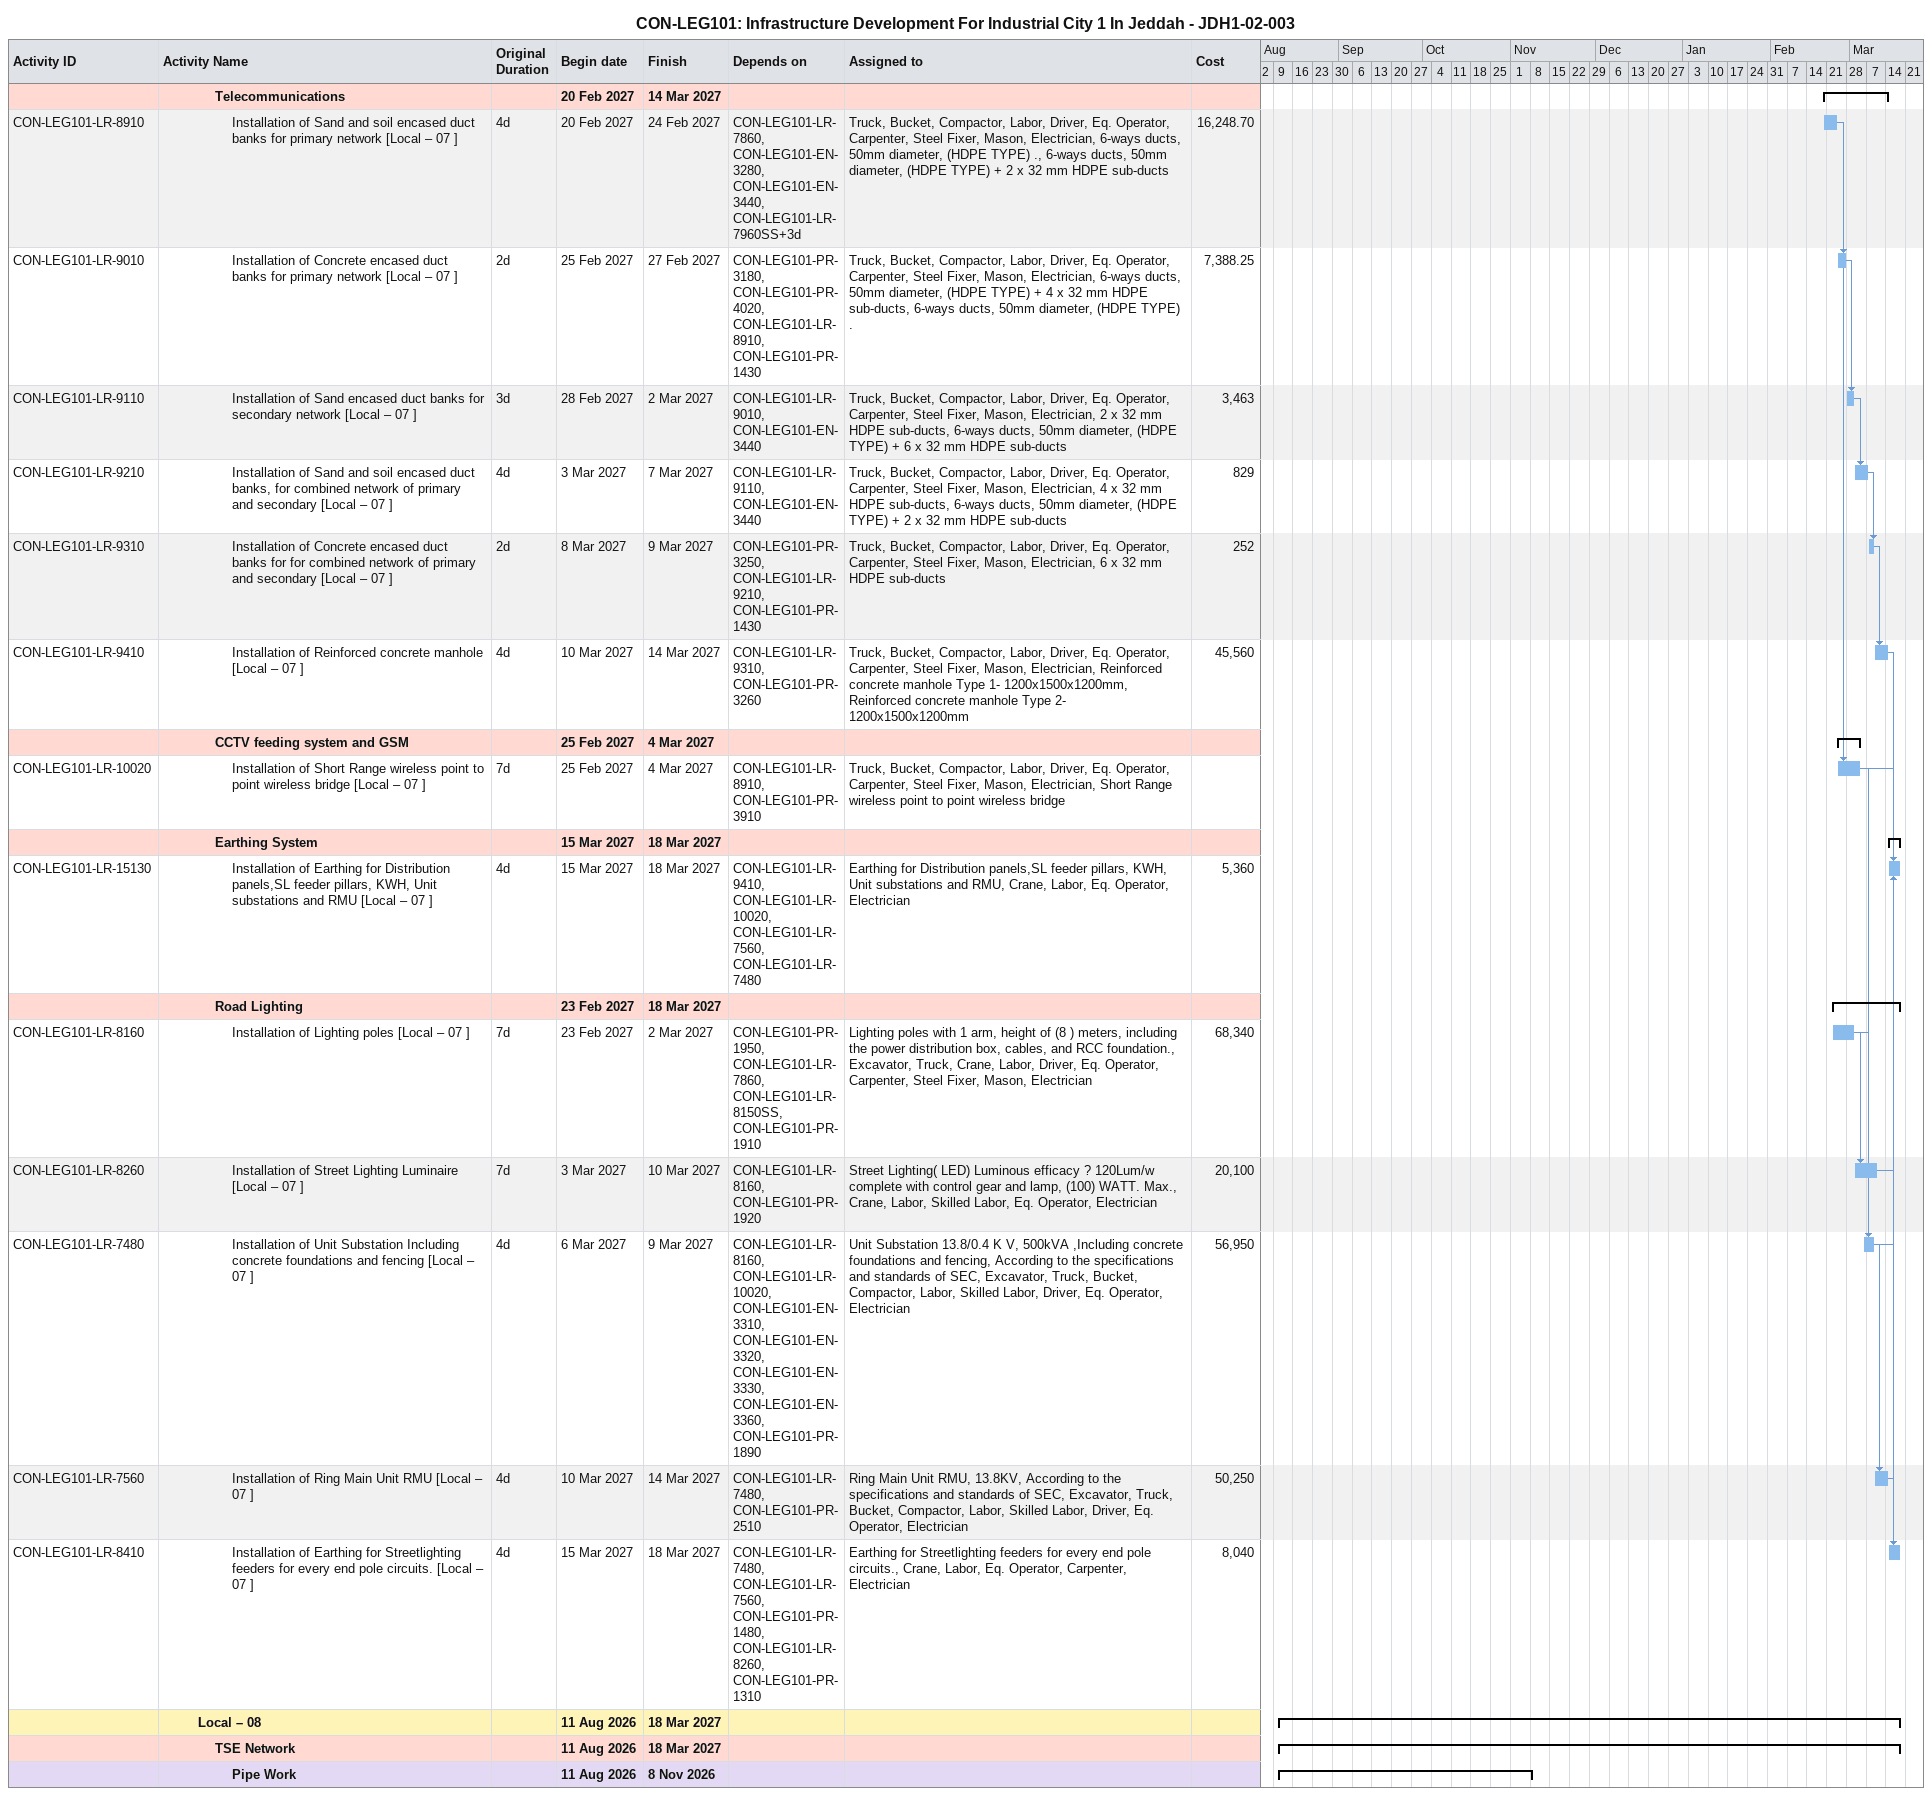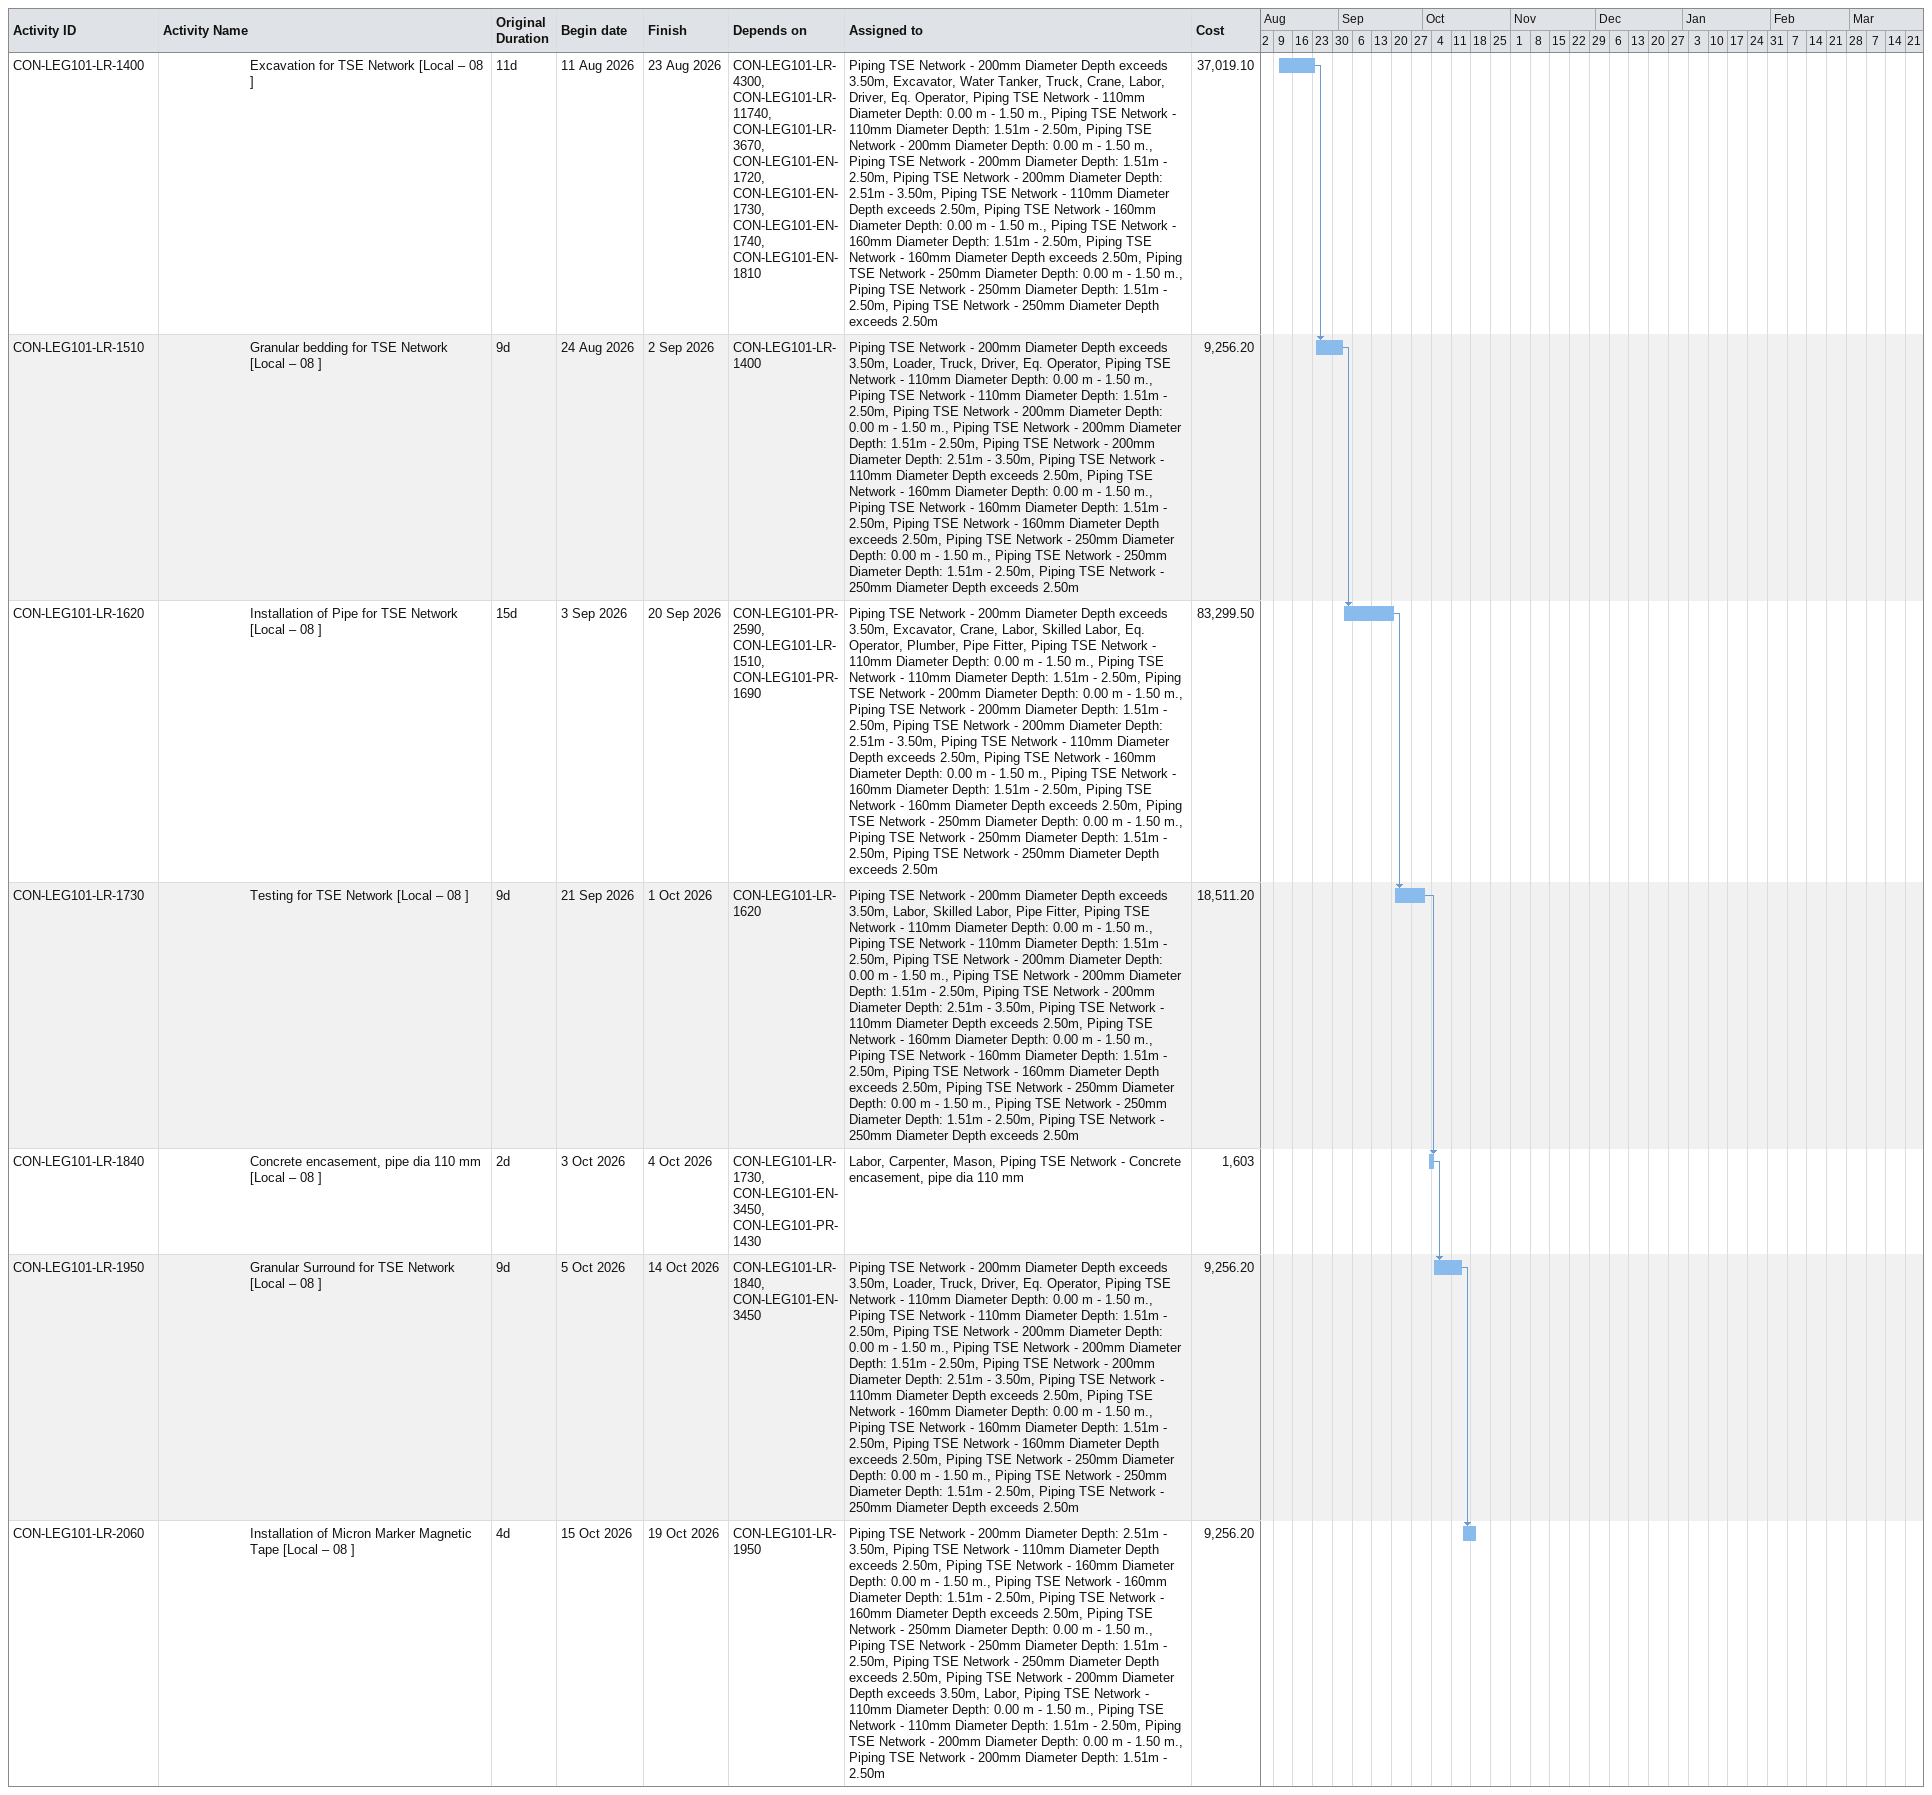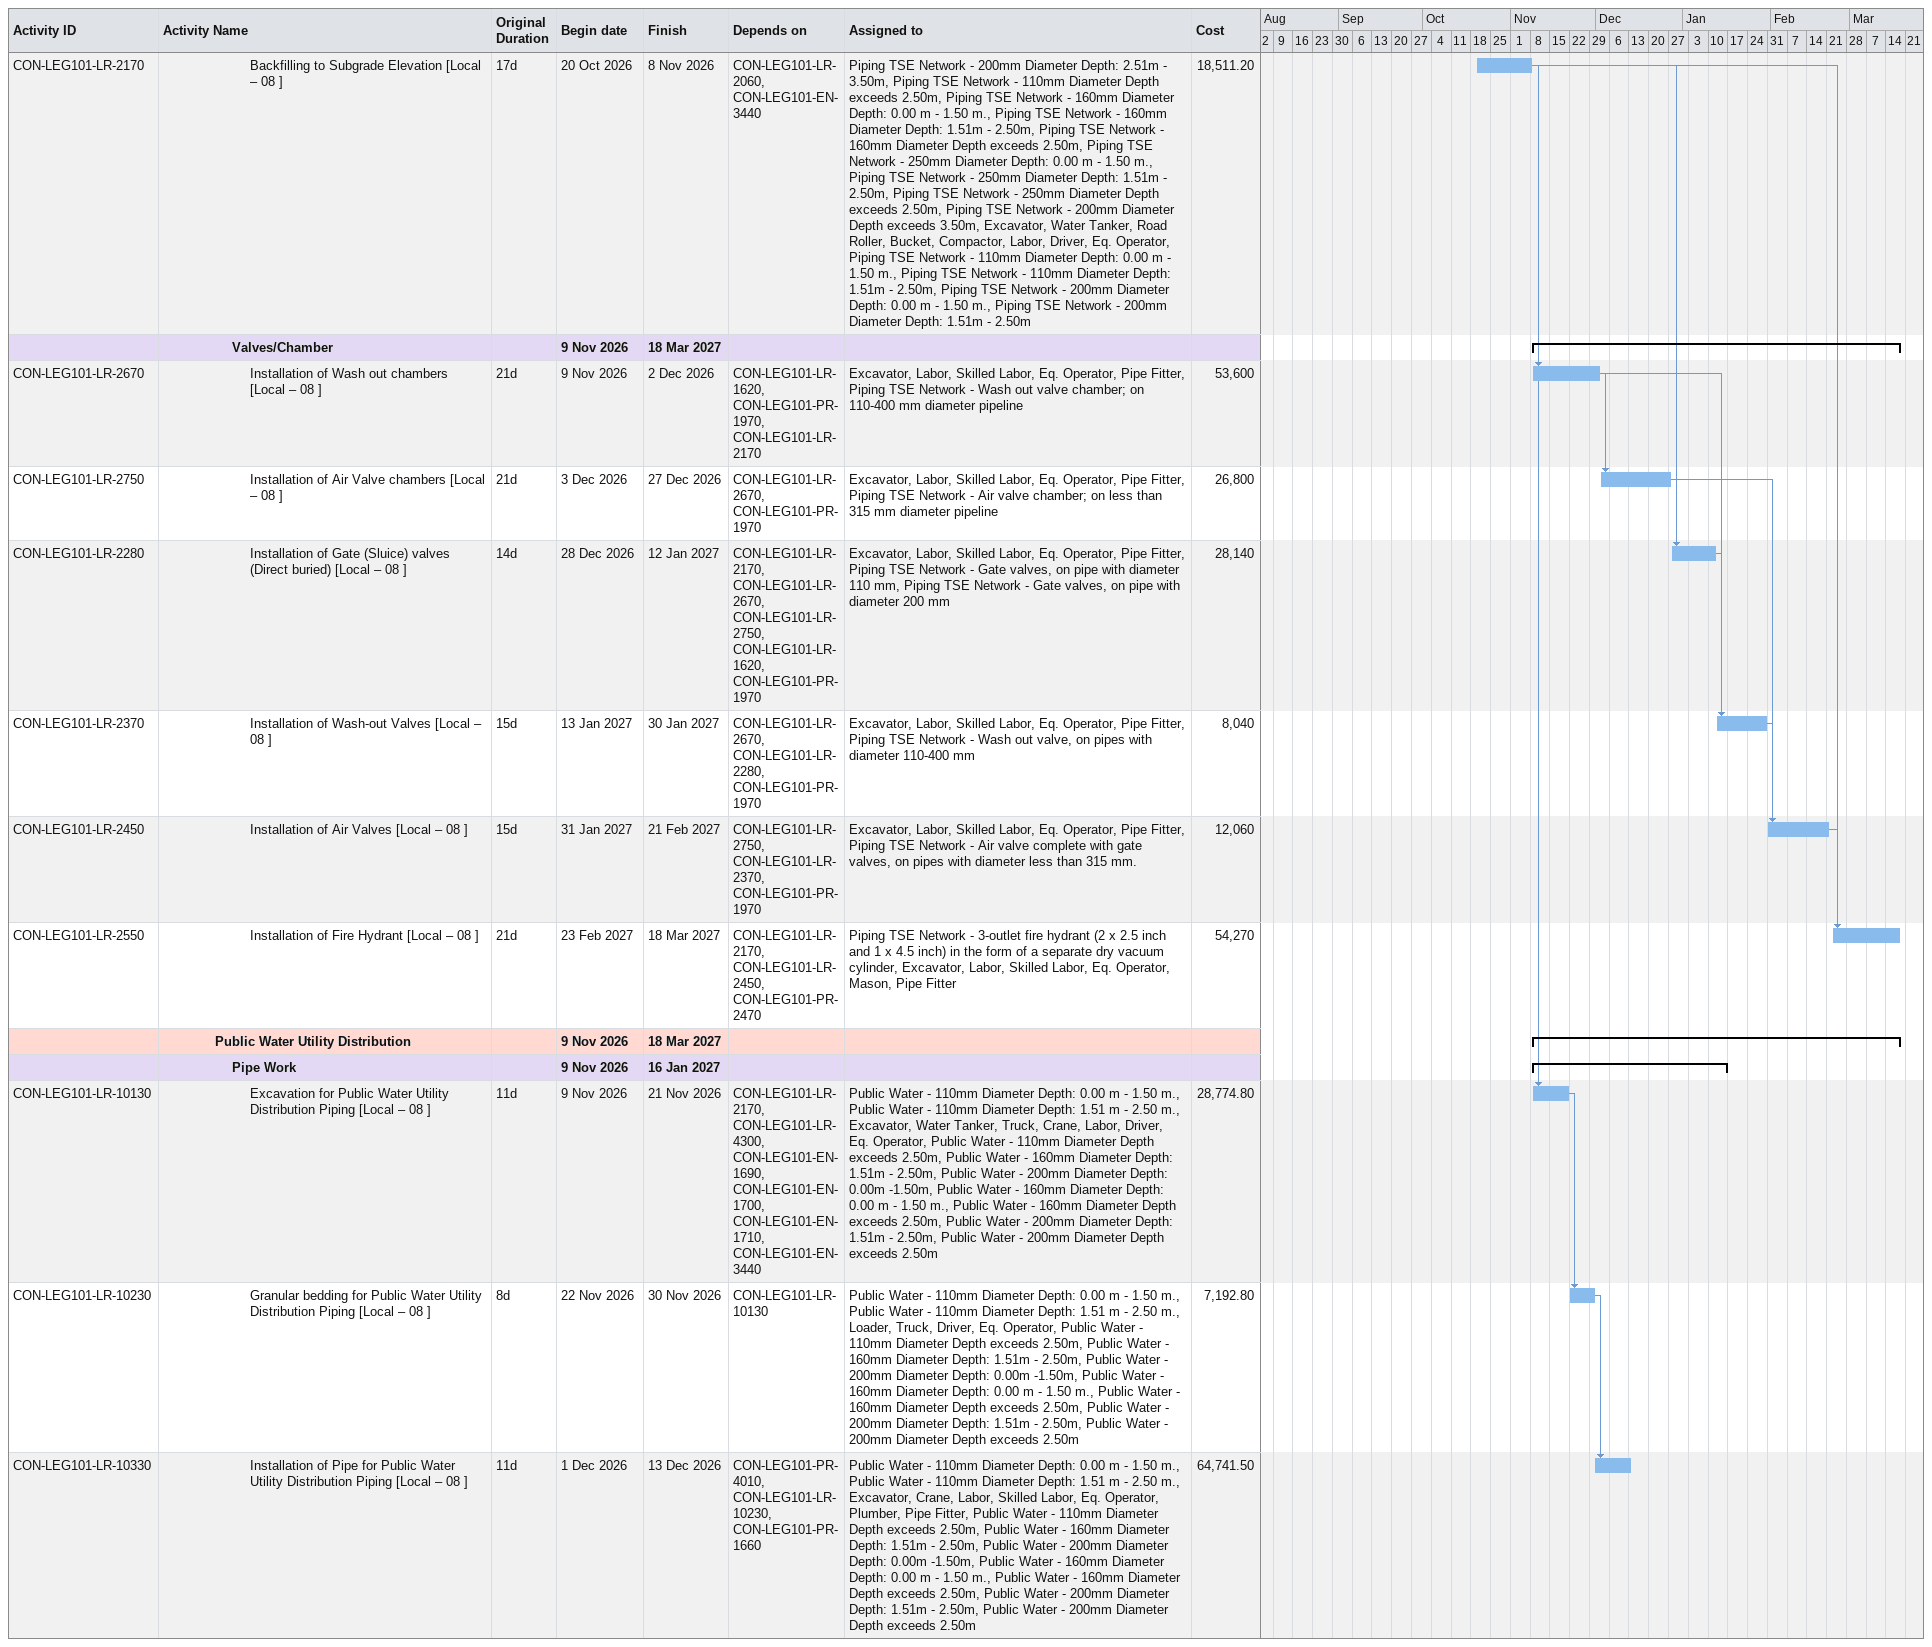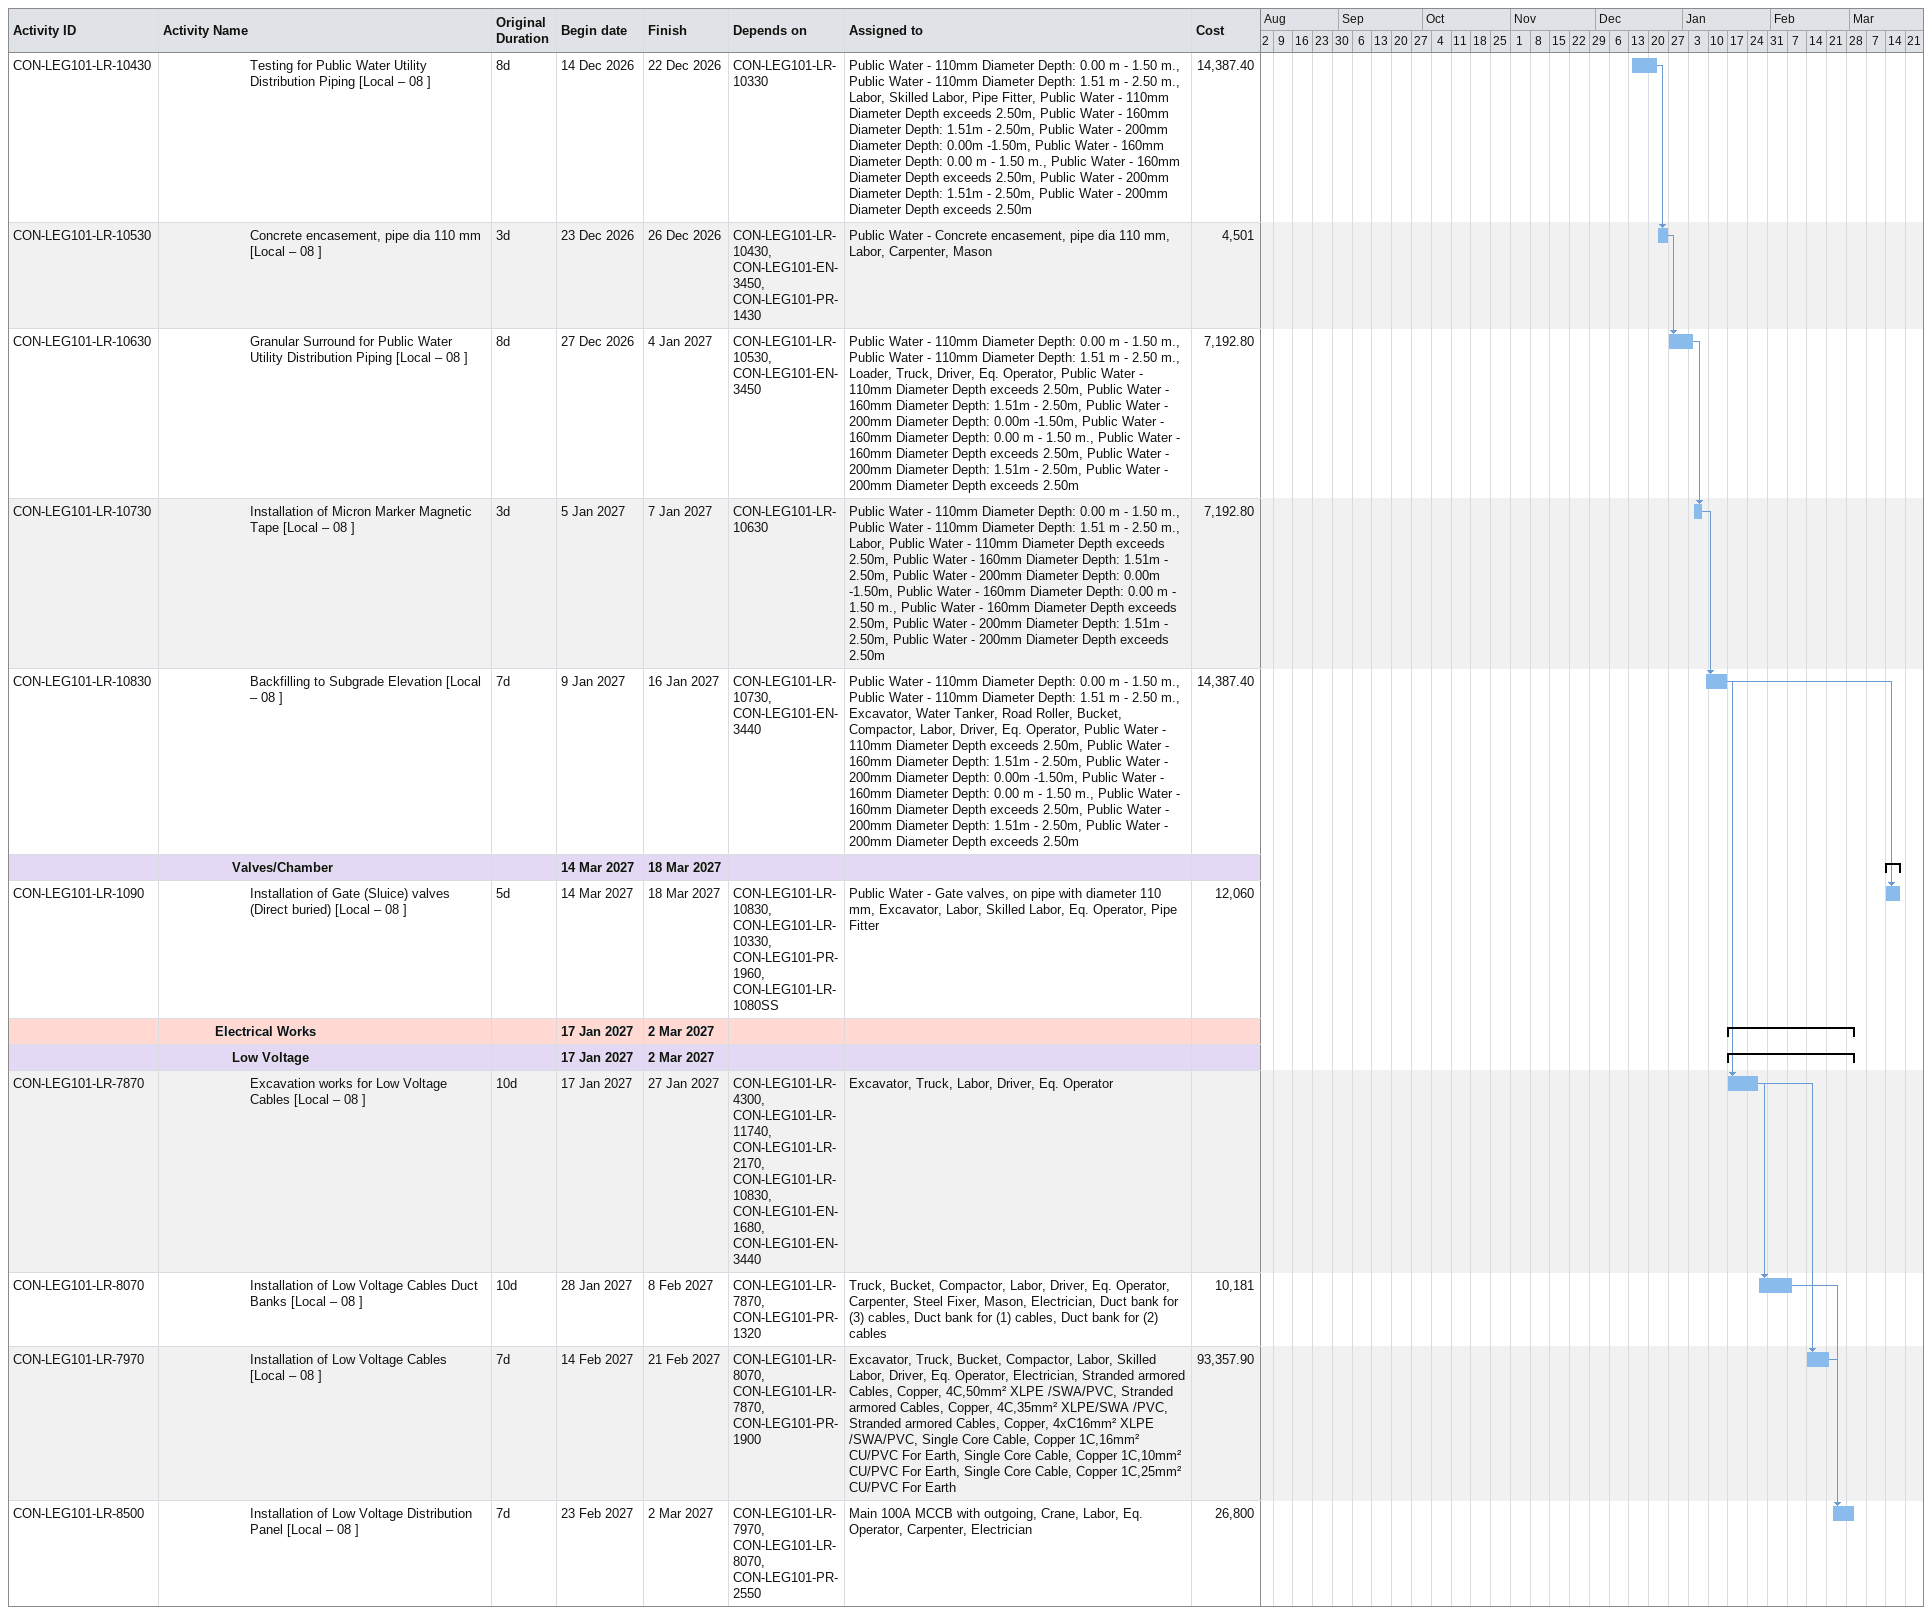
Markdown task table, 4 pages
CON-LEG101: Infrastructure Development For Industrial City 1 In Jeddah - JDH1-02-003

| ID | Level | Task | Original duration | Start | Finish | Predecessors | Resources | Cost |
|---|---|---|---|---|---|---|---|---|
|  | 4 | **Telecommunications** |  | 2027-02-20 | 2027-03-14 |  |  |  |
| CON-LEG101-LR-8910 | 5 | Installation of Sand and soil encased duct banks for primary network [Local – 07 ] | 4d | 2027-02-20 | 2027-02-24 | CON-LEG101-LR-7860, CON-LEG101-EN-3280, CON-LEG101-EN-3440, CON-LEG101-LR-7960SS+3d | Truck, Bucket, Compactor, Labor, Driver, Eq. Operator, Carpenter, Steel Fixer, Mason, Electrician, 6-ways ducts, 50mm diameter, (HDPE TYPE) ., 6-ways ducts, 50mm diameter, (HDPE TYPE) + 2 x 32 mm HDPE sub-ducts | 16248.70 |
| CON-LEG101-LR-9010 | 5 | Installation of Concrete encased duct banks for primary network [Local – 07 ] | 2d | 2027-02-25 | 2027-02-27 | CON-LEG101-PR-3180, CON-LEG101-PR-4020, CON-LEG101-LR-8910, CON-LEG101-PR-1430 | Truck, Bucket, Compactor, Labor, Driver, Eq. Operator, Carpenter, Steel Fixer, Mason, Electrician, 6-ways ducts, 50mm diameter, (HDPE TYPE) + 4 x 32 mm HDPE sub-ducts, 6-ways ducts, 50mm diameter, (HDPE TYPE) . | 7388.25 |
| CON-LEG101-LR-9110 | 5 | Installation of Sand encased duct banks for secondary network [Local – 07 ] | 3d | 2027-02-28 | 2027-03-02 | CON-LEG101-LR-9010, CON-LEG101-EN-3440 | Truck, Bucket, Compactor, Labor, Driver, Eq. Operator, Carpenter, Steel Fixer, Mason, Electrician, 2 x 32 mm HDPE sub-ducts, 6-ways ducts, 50mm diameter, (HDPE TYPE) + 6 x 32 mm HDPE sub-ducts | 3463 |
| CON-LEG101-LR-9210 | 5 | Installation of Sand and soil encased duct banks, for combined network of primary and secondary [Local – 07 ] | 4d | 2027-03-03 | 2027-03-07 | CON-LEG101-LR-9110, CON-LEG101-EN-3440 | Truck, Bucket, Compactor, Labor, Driver, Eq. Operator, Carpenter, Steel Fixer, Mason, Electrician, 4 x 32 mm HDPE sub-ducts, 6-ways ducts, 50mm diameter, (HDPE TYPE) + 2 x 32 mm HDPE sub-ducts | 829 |
| CON-LEG101-LR-9310 | 5 | Installation of Concrete encased duct banks for for combined network of primary and secondary [Local – 07 ] | 2d | 2027-03-08 | 2027-03-09 | CON-LEG101-PR-3250, CON-LEG101-LR-9210, CON-LEG101-PR-1430 | Truck, Bucket, Compactor, Labor, Driver, Eq. Operator, Carpenter, Steel Fixer, Mason, Electrician, 6 x 32 mm HDPE sub-ducts | 252 |
| CON-LEG101-LR-9410 | 5 | Installation of Reinforced concrete manhole [Local – 07 ] | 4d | 2027-03-10 | 2027-03-14 | CON-LEG101-LR-9310, CON-LEG101-PR-3260 | Truck, Bucket, Compactor, Labor, Driver, Eq. Operator, Carpenter, Steel Fixer, Mason, Electrician, Reinforced concrete manhole Type 1- 1200x1500x1200mm, Reinforced concrete manhole Type 2- 1200x1500x1200mm | 45560 |
|  | 4 | **CCTV feeding system and GSM** |  | 2027-02-25 | 2027-03-04 |  |  |  |
| CON-LEG101-LR-10020 | 5 | Installation of Short Range wireless point to point wireless bridge [Local – 07 ] | 7d | 2027-02-25 | 2027-03-04 | CON-LEG101-LR-8910, CON-LEG101-PR-3910 | Truck, Bucket, Compactor, Labor, Driver, Eq. Operator, Carpenter, Steel Fixer, Mason, Electrician, Short Range wireless point to point wireless bridge |  |
|  | 4 | **Earthing System** |  | 2027-03-15 | 2027-03-18 |  |  |  |
| CON-LEG101-LR-15130 | 5 | Installation of Earthing for Distribution panels,SL feeder pillars, KWH, Unit substations and RMU [Local – 07 ] | 4d | 2027-03-15 | 2027-03-18 | CON-LEG101-LR-9410, CON-LEG101-LR-10020, CON-LEG101-LR-7560, CON-LEG101-LR-7480 | Earthing for Distribution panels,SL feeder pillars, KWH, Unit substations and RMU, Crane, Labor, Eq. Operator, Electrician | 5360 |
|  | 4 | **Road Lighting** |  | 2027-02-23 | 2027-03-18 |  |  |  |
| CON-LEG101-LR-8160 | 5 | Installation of Lighting poles [Local – 07 ] | 7d | 2027-02-23 | 2027-03-02 | CON-LEG101-PR-1950, CON-LEG101-LR-7860, CON-LEG101-LR-8150SS, CON-LEG101-PR-1910 | Lighting poles with 1 arm, height of (8 ) meters, including the power distribution box, cables, and RCC foundation., Excavator, Truck, Crane, Labor, Driver, Eq. Operator, Carpenter, Steel Fixer, Mason, Electrician | 68340 |
| CON-LEG101-LR-8260 | 5 | Installation of Street Lighting Luminaire [Local – 07 ] | 7d | 2027-03-03 | 2027-03-10 | CON-LEG101-LR-8160, CON-LEG101-PR-1920 | Street Lighting( LED) Luminous efficacy ? 120Lum/w complete with control gear and lamp, (100) WATT. Max., Crane, Labor, Skilled Labor, Eq. Operator, Electrician | 20100 |
| CON-LEG101-LR-7480 | 5 | Installation of Unit Substation Including concrete foundations and fencing [Local – 07 ] | 4d | 2027-03-06 | 2027-03-09 | CON-LEG101-LR-8160, CON-LEG101-LR-10020, CON-LEG101-EN-3310, CON-LEG101-EN-3320, CON-LEG101-EN-3330, CON-LEG101-EN-3360, CON-LEG101-PR-1890 | Unit Substation 13.8/0.4 K V, 500kVA ,Including concrete foundations and fencing, According to the specifications and standards of SEC, Excavator, Truck, Bucket, Compactor, Labor, Skilled Labor, Driver, Eq. Operator, Electrician | 56950 |
| CON-LEG101-LR-7560 | 5 | Installation of Ring Main Unit RMU [Local – 07 ] | 4d | 2027-03-10 | 2027-03-14 | CON-LEG101-LR-7480, CON-LEG101-PR-2510 | Ring Main Unit RMU, 13.8KV, According to the specifications and standards of SEC, Excavator, Truck, Bucket, Compactor, Labor, Skilled Labor, Driver, Eq. Operator, Electrician | 50250 |
| CON-LEG101-LR-8410 | 5 | Installation of Earthing for Streetlighting feeders for every end pole circuits. [Local – 07 ] | 4d | 2027-03-15 | 2027-03-18 | CON-LEG101-LR-7480, CON-LEG101-LR-7560, CON-LEG101-PR-1480, CON-LEG101-LR-8260, CON-LEG101-PR-1310 | Earthing for Streetlighting feeders for every end pole circuits., Crane, Labor, Eq. Operator, Carpenter, Electrician | 8040 |
|  | 3 | **Local – 08** |  | 2026-08-11 | 2027-03-18 |  |  |  |
|  | 4 | **TSE Network** |  | 2026-08-11 | 2027-03-18 |  |  |  |
|  | 5 | **Pipe Work** |  | 2026-08-11 | 2026-11-08 |  |  |  |
| CON-LEG101-LR-1400 | 6 | Excavation for TSE Network [Local – 08 ] | 11d | 2026-08-11 | 2026-08-23 | CON-LEG101-LR-4300, CON-LEG101-LR-11740, CON-LEG101-LR-3670, CON-LEG101-EN-1720, CON-LEG101-EN-1730, CON-LEG101-EN-1740, CON-LEG101-EN-1810 | Piping TSE Network - 200mm Diameter Depth exceeds 3.50m, Excavator, Water Tanker, Truck, Crane, Labor, Driver, Eq. Operator, Piping TSE Network - 110mm Diameter Depth: 0.00 m - 1.50 m., Piping TSE Network - 110mm Diameter Depth: 1.51m - 2.50m, Piping TSE Network - 200mm Diameter Depth: 0.00 m - 1.50 m., Piping TSE Network - 200mm Diameter Depth: 1.51m - 2.50m, Piping TSE Network - 200mm Diameter Depth: 2.51m - 3.50m, Piping TSE Network - 110mm Diameter Depth exceeds 2.50m, Piping TSE Network - 160mm Diameter Depth: 0.00 m - 1.50 m., Piping TSE Network - 160mm Diameter Depth: 1.51m - 2.50m, Piping TSE Network - 160mm Diameter Depth exceeds 2.50m, Piping TSE Network - 250mm Diameter Depth: 0.00 m - 1.50 m., Piping TSE Network - 250mm Diameter Depth: 1.51m - 2.50m, Piping TSE Network - 250mm Diameter Depth exceeds 2.50m | 37019.10 |
| CON-LEG101-LR-1510 | 6 | Granular bedding for TSE Network [Local – 08 ] | 9d | 2026-08-24 | 2026-09-02 | CON-LEG101-LR-1400 | Piping TSE Network - 200mm Diameter Depth exceeds 3.50m, Loader, Truck, Driver, Eq. Operator, Piping TSE Network - 110mm Diameter Depth: 0.00 m - 1.50 m., Piping TSE Network - 110mm Diameter Depth: 1.51m - 2.50m, Piping TSE Network - 200mm Diameter Depth: 0.00 m - 1.50 m., Piping TSE Network - 200mm Diameter Depth: 1.51m - 2.50m, Piping TSE Network - 200mm Diameter Depth: 2.51m - 3.50m, Piping TSE Network - 110mm Diameter Depth exceeds 2.50m, Piping TSE Network - 160mm Diameter Depth: 0.00 m - 1.50 m., Piping TSE Network - 160mm Diameter Depth: 1.51m - 2.50m, Piping TSE Network - 160mm Diameter Depth exceeds 2.50m, Piping TSE Network - 250mm Diameter Depth: 0.00 m - 1.50 m., Piping TSE Network - 250mm Diameter Depth: 1.51m - 2.50m, Piping TSE Network - 250mm Diameter Depth exceeds 2.50m | 9256.20 |
| CON-LEG101-LR-1620 | 6 | Installation of Pipe for TSE Network [Local – 08 ] | 15d | 2026-09-03 | 2026-09-20 | CON-LEG101-PR-2590, CON-LEG101-LR-1510, CON-LEG101-PR-1690 | Piping TSE Network - 200mm Diameter Depth exceeds 3.50m, Excavator, Crane, Labor, Skilled Labor, Eq. Operator, Plumber, Pipe Fitter, Piping TSE Network - 110mm Diameter Depth: 0.00 m - 1.50 m., Piping TSE Network - 110mm Diameter Depth: 1.51m - 2.50m, Piping TSE Network - 200mm Diameter Depth: 0.00 m - 1.50 m., Piping TSE Network - 200mm Diameter Depth: 1.51m - 2.50m, Piping TSE Network - 200mm Diameter Depth: 2.51m - 3.50m, Piping TSE Network - 110mm Diameter Depth exceeds 2.50m, Piping TSE Network - 160mm Diameter Depth: 0.00 m - 1.50 m., Piping TSE Network - 160mm Diameter Depth: 1.51m - 2.50m, Piping TSE Network - 160mm Diameter Depth exceeds 2.50m, Piping TSE Network - 250mm Diameter Depth: 0.00 m - 1.50 m., Piping TSE Network - 250mm Diameter Depth: 1.51m - 2.50m, Piping TSE Network - 250mm Diameter Depth exceeds 2.50m | 83299.50 |
| CON-LEG101-LR-1730 | 6 | Testing for TSE Network [Local – 08 ] | 9d | 2026-09-21 | 2026-10-01 | CON-LEG101-LR-1620 | Piping TSE Network - 200mm Diameter Depth exceeds 3.50m, Labor, Skilled Labor, Pipe Fitter, Piping TSE Network - 110mm Diameter Depth: 0.00 m - 1.50 m., Piping TSE Network - 110mm Diameter Depth: 1.51m - 2.50m, Piping TSE Network - 200mm Diameter Depth: 0.00 m - 1.50 m., Piping TSE Network - 200mm Diameter Depth: 1.51m - 2.50m, Piping TSE Network - 200mm Diameter Depth: 2.51m - 3.50m, Piping TSE Network - 110mm Diameter Depth exceeds 2.50m, Piping TSE Network - 160mm Diameter Depth: 0.00 m - 1.50 m., Piping TSE Network - 160mm Diameter Depth: 1.51m - 2.50m, Piping TSE Network - 160mm Diameter Depth exceeds 2.50m, Piping TSE Network - 250mm Diameter Depth: 0.00 m - 1.50 m., Piping TSE Network - 250mm Diameter Depth: 1.51m - 2.50m, Piping TSE Network - 250mm Diameter Depth exceeds 2.50m | 18511.20 |
| CON-LEG101-LR-1840 | 6 | Concrete encasement, pipe dia 110 mm [Local – 08 ] | 2d | 2026-10-03 | 2026-10-04 | CON-LEG101-LR-1730, CON-LEG101-EN-3450, CON-LEG101-PR-1430 | Labor, Carpenter, Mason, Piping TSE Network - Concrete encasement, pipe dia 110 mm | 1603 |
| CON-LEG101-LR-1950 | 6 | Granular Surround for TSE Network [Local – 08 ] | 9d | 2026-10-05 | 2026-10-14 | CON-LEG101-LR-1840, CON-LEG101-EN-3450 | Piping TSE Network - 200mm Diameter Depth exceeds 3.50m, Loader, Truck, Driver, Eq. Operator, Piping TSE Network - 110mm Diameter Depth: 0.00 m - 1.50 m., Piping TSE Network - 110mm Diameter Depth: 1.51m - 2.50m, Piping TSE Network - 200mm Diameter Depth: 0.00 m - 1.50 m., Piping TSE Network - 200mm Diameter Depth: 1.51m - 2.50m, Piping TSE Network - 200mm Diameter Depth: 2.51m - 3.50m, Piping TSE Network - 110mm Diameter Depth exceeds 2.50m, Piping TSE Network - 160mm Diameter Depth: 0.00 m - 1.50 m., Piping TSE Network - 160mm Diameter Depth: 1.51m - 2.50m, Piping TSE Network - 160mm Diameter Depth exceeds 2.50m, Piping TSE Network - 250mm Diameter Depth: 0.00 m - 1.50 m., Piping TSE Network - 250mm Diameter Depth: 1.51m - 2.50m, Piping TSE Network - 250mm Diameter Depth exceeds 2.50m | 9256.20 |
| CON-LEG101-LR-2060 | 6 | Installation of Micron Marker Magnetic Tape [Local – 08 ] | 4d | 2026-10-15 | 2026-10-19 | CON-LEG101-LR-1950 | Piping TSE Network - 200mm Diameter Depth: 2.51m - 3.50m, Piping TSE Network - 110mm Diameter Depth exceeds 2.50m, Piping TSE Network - 160mm Diameter Depth: 0.00 m - 1.50 m., Piping TSE Network - 160mm Diameter Depth: 1.51m - 2.50m, Piping TSE Network - 160mm Diameter Depth exceeds 2.50m, Piping TSE Network - 250mm Diameter Depth: 0.00 m - 1.50 m., Piping TSE Network - 250mm Diameter Depth: 1.51m - 2.50m, Piping TSE Network - 250mm Diameter Depth exceeds 2.50m, Piping TSE Network - 200mm Diameter Depth exceeds 3.50m, Labor, Piping TSE Network - 110mm Diameter Depth: 0.00 m - 1.50 m., Piping TSE Network - 110mm Diameter Depth: 1.51m - 2.50m, Piping TSE Network - 200mm Diameter Depth: 0.00 m - 1.50 m., Piping TSE Network - 200mm Diameter Depth: 1.51m - 2.50m | 9256.20 |
| CON-LEG101-LR-2170 | 6 | Backfilling to Subgrade Elevation [Local – 08 ] | 17d | 2026-10-20 | 2026-11-08 | CON-LEG101-LR-2060, CON-LEG101-EN-3440 | Piping TSE Network - 200mm Diameter Depth: 2.51m - 3.50m, Piping TSE Network - 110mm Diameter Depth exceeds 2.50m, Piping TSE Network - 160mm Diameter Depth: 0.00 m - 1.50 m., Piping TSE Network - 160mm Diameter Depth: 1.51m - 2.50m, Piping TSE Network - 160mm Diameter Depth exceeds 2.50m, Piping TSE Network - 250mm Diameter Depth: 0.00 m - 1.50 m., Piping TSE Network - 250mm Diameter Depth: 1.51m - 2.50m, Piping TSE Network - 250mm Diameter Depth exceeds 2.50m, Piping TSE Network - 200mm Diameter Depth exceeds 3.50m, Excavator, Water Tanker, Road Roller, Bucket, Compactor, Labor, Driver, Eq. Operator, Piping TSE Network - 110mm Diameter Depth: 0.00 m - 1.50 m., Piping TSE Network - 110mm Diameter Depth: 1.51m - 2.50m, Piping TSE Network - 200mm Diameter Depth: 0.00 m - 1.50 m., Piping TSE Network - 200mm Diameter Depth: 1.51m - 2.50m | 18511.20 |
|  | 5 | **Valves/Chamber** |  | 2026-11-09 | 2027-03-18 |  |  |  |
| CON-LEG101-LR-2670 | 6 | Installation of Wash out chambers [Local – 08 ] | 21d | 2026-11-09 | 2026-12-02 | CON-LEG101-LR-1620, CON-LEG101-PR-1970, CON-LEG101-LR-2170 | Excavator, Labor, Skilled Labor, Eq. Operator, Pipe Fitter, Piping TSE Network - Wash out valve chamber; on 110-400 mm diameter pipeline | 53600 |
| CON-LEG101-LR-2750 | 6 | Installation of Air Valve chambers [Local – 08 ] | 21d | 2026-12-03 | 2026-12-27 | CON-LEG101-LR-2670, CON-LEG101-PR-1970 | Excavator, Labor, Skilled Labor, Eq. Operator, Pipe Fitter, Piping TSE Network - Air valve chamber; on less than 315 mm diameter pipeline | 26800 |
| CON-LEG101-LR-2280 | 6 | Installation of Gate (Sluice) valves (Direct buried) [Local – 08 ] | 14d | 2026-12-28 | 2027-01-12 | CON-LEG101-LR-2170, CON-LEG101-LR-2670, CON-LEG101-LR-2750, CON-LEG101-LR-1620, CON-LEG101-PR-1970 | Excavator, Labor, Skilled Labor, Eq. Operator, Pipe Fitter, Piping TSE Network - Gate valves, on pipe with diameter 110 mm, Piping TSE Network - Gate valves, on pipe with diameter 200 mm | 28140 |
| CON-LEG101-LR-2370 | 6 | Installation of Wash-out Valves [Local – 08 ] | 15d | 2027-01-13 | 2027-01-30 | CON-LEG101-LR-2670, CON-LEG101-LR-2280, CON-LEG101-PR-1970 | Excavator, Labor, Skilled Labor, Eq. Operator, Pipe Fitter, Piping TSE Network - Wash out valve, on pipes with diameter 110-400 mm | 8040 |
| CON-LEG101-LR-2450 | 6 | Installation of Air Valves [Local – 08 ] | 15d | 2027-01-31 | 2027-02-21 | CON-LEG101-LR-2750, CON-LEG101-LR-2370, CON-LEG101-PR-1970 | Excavator, Labor, Skilled Labor, Eq. Operator, Pipe Fitter, Piping TSE Network - Air valve complete with gate valves, on pipes with diameter less than 315 mm. | 12060 |
| CON-LEG101-LR-2550 | 6 | Installation of Fire Hydrant [Local – 08 ] | 21d | 2027-02-23 | 2027-03-18 | CON-LEG101-LR-2170, CON-LEG101-LR-2450, CON-LEG101-PR-2470 | Piping TSE Network - 3-outlet fire hydrant (2 x 2.5 inch and 1 x 4.5 inch) in the form of a separate dry vacuum cylinder, Excavator, Labor, Skilled Labor, Eq. Operator, Mason, Pipe Fitter | 54270 |
|  | 4 | **Public Water Utility Distribution** |  | 2026-11-09 | 2027-03-18 |  |  |  |
|  | 5 | **Pipe Work** |  | 2026-11-09 | 2027-01-16 |  |  |  |
| CON-LEG101-LR-10130 | 6 | Excavation for Public Water Utility Distribution Piping [Local – 08 ] | 11d | 2026-11-09 | 2026-11-21 | CON-LEG101-LR-2170, CON-LEG101-LR-4300, CON-LEG101-EN-1690, CON-LEG101-EN-1700, CON-LEG101-EN-1710, CON-LEG101-EN-3440 | Public Water - 110mm Diameter Depth: 0.00 m - 1.50 m., Public Water - 110mm Diameter Depth: 1.51 m - 2.50 m., Excavator, Water Tanker, Truck, Crane, Labor, Driver, Eq. Operator, Public Water - 110mm Diameter Depth exceeds 2.50m, Public Water - 160mm Diameter Depth: 1.51m - 2.50m, Public Water - 200mm Diameter Depth: 0.00m -1.50m, Public Water - 160mm Diameter Depth: 0.00 m - 1.50 m., Public Water - 160mm Diameter Depth exceeds 2.50m, Public Water - 200mm Diameter Depth: 1.51m - 2.50m, Public Water - 200mm Diameter Depth exceeds 2.50m | 28774.80 |
| CON-LEG101-LR-10230 | 6 | Granular bedding for Public Water Utility Distribution Piping [Local – 08 ] | 8d | 2026-11-22 | 2026-11-30 | CON-LEG101-LR-10130 | Public Water - 110mm Diameter Depth: 0.00 m - 1.50 m., Public Water - 110mm Diameter Depth: 1.51 m - 2.50 m., Loader, Truck, Driver, Eq. Operator, Public Water - 110mm Diameter Depth exceeds 2.50m, Public Water - 160mm Diameter Depth: 1.51m - 2.50m, Public Water - 200mm Diameter Depth: 0.00m -1.50m, Public Water - 160mm Diameter Depth: 0.00 m - 1.50 m., Public Water - 160mm Diameter Depth exceeds 2.50m, Public Water - 200mm Diameter Depth: 1.51m - 2.50m, Public Water - 200mm Diameter Depth exceeds 2.50m | 7192.80 |
| CON-LEG101-LR-10330 | 6 | Installation of Pipe for Public Water Utility Distribution Piping [Local – 08 ] | 11d | 2026-12-01 | 2026-12-13 | CON-LEG101-PR-4010, CON-LEG101-LR-10230, CON-LEG101-PR-1660 | Public Water - 110mm Diameter Depth: 0.00 m - 1.50 m., Public Water - 110mm Diameter Depth: 1.51 m - 2.50 m., Excavator, Crane, Labor, Skilled Labor, Eq. Operator, Plumber, Pipe Fitter, Public Water - 110mm Diameter Depth exceeds 2.50m, Public Water - 160mm Diameter Depth: 1.51m - 2.50m, Public Water - 200mm Diameter Depth: 0.00m -1.50m, Public Water - 160mm Diameter Depth: 0.00 m - 1.50 m., Public Water - 160mm Diameter Depth exceeds 2.50m, Public Water - 200mm Diameter Depth: 1.51m - 2.50m, Public Water - 200mm Diameter Depth exceeds 2.50m | 64741.50 |
| CON-LEG101-LR-10430 | 6 | Testing for Public Water Utility Distribution Piping [Local – 08 ] | 8d | 2026-12-14 | 2026-12-22 | CON-LEG101-LR-10330 | Public Water - 110mm Diameter Depth: 0.00 m - 1.50 m., Public Water - 110mm Diameter Depth: 1.51 m - 2.50 m., Labor, Skilled Labor, Pipe Fitter, Public Water - 110mm Diameter Depth exceeds 2.50m, Public Water - 160mm Diameter Depth: 1.51m - 2.50m, Public Water - 200mm Diameter Depth: 0.00m -1.50m, Public Water - 160mm Diameter Depth: 0.00 m - 1.50 m., Public Water - 160mm Diameter Depth exceeds 2.50m, Public Water - 200mm Diameter Depth: 1.51m - 2.50m, Public Water - 200mm Diameter Depth exceeds 2.50m | 14387.40 |
| CON-LEG101-LR-10530 | 6 | Concrete encasement, pipe dia 110 mm [Local – 08 ] | 3d | 2026-12-23 | 2026-12-26 | CON-LEG101-LR-10430, CON-LEG101-EN-3450, CON-LEG101-PR-1430 | Public Water - Concrete encasement, pipe dia 110 mm, Labor, Carpenter, Mason | 4501 |
| CON-LEG101-LR-10630 | 6 | Granular Surround for Public Water Utility Distribution Piping [Local – 08 ] | 8d | 2026-12-27 | 2027-01-04 | CON-LEG101-LR-10530, CON-LEG101-EN-3450 | Public Water - 110mm Diameter Depth: 0.00 m - 1.50 m., Public Water - 110mm Diameter Depth: 1.51 m - 2.50 m., Loader, Truck, Driver, Eq. Operator, Public Water - 110mm Diameter Depth exceeds 2.50m, Public Water - 160mm Diameter Depth: 1.51m - 2.50m, Public Water - 200mm Diameter Depth: 0.00m -1.50m, Public Water - 160mm Diameter Depth: 0.00 m - 1.50 m., Public Water - 160mm Diameter Depth exceeds 2.50m, Public Water - 200mm Diameter Depth: 1.51m - 2.50m, Public Water - 200mm Diameter Depth exceeds 2.50m | 7192.80 |
| CON-LEG101-LR-10730 | 6 | Installation of Micron Marker Magnetic Tape [Local – 08 ] | 3d | 2027-01-05 | 2027-01-07 | CON-LEG101-LR-10630 | Public Water - 110mm Diameter Depth: 0.00 m - 1.50 m., Public Water - 110mm Diameter Depth: 1.51 m - 2.50 m., Labor, Public Water - 110mm Diameter Depth exceeds 2.50m, Public Water - 160mm Diameter Depth: 1.51m - 2.50m, Public Water - 200mm Diameter Depth: 0.00m -1.50m, Public Water - 160mm Diameter Depth: 0.00 m - 1.50 m., Public Water - 160mm Diameter Depth exceeds 2.50m, Public Water - 200mm Diameter Depth: 1.51m - 2.50m, Public Water - 200mm Diameter Depth exceeds 2.50m | 7192.80 |
| CON-LEG101-LR-10830 | 6 | Backfilling to Subgrade Elevation [Local – 08 ] | 7d | 2027-01-09 | 2027-01-16 | CON-LEG101-LR-10730, CON-LEG101-EN-3440 | Public Water - 110mm Diameter Depth: 0.00 m - 1.50 m., Public Water - 110mm Diameter Depth: 1.51 m - 2.50 m., Excavator, Water Tanker, Road Roller, Bucket, Compactor, Labor, Driver, Eq. Operator, Public Water - 110mm Diameter Depth exceeds 2.50m, Public Water - 160mm Diameter Depth: 1.51m - 2.50m, Public Water - 200mm Diameter Depth: 0.00m -1.50m, Public Water - 160mm Diameter Depth: 0.00 m - 1.50 m., Public Water - 160mm Diameter Depth exceeds 2.50m, Public Water - 200mm Diameter Depth: 1.51m - 2.50m, Public Water - 200mm Diameter Depth exceeds 2.50m | 14387.40 |
|  | 5 | **Valves/Chamber** |  | 2027-03-14 | 2027-03-18 |  |  |  |
| CON-LEG101-LR-1090 | 6 | Installation of Gate (Sluice) valves (Direct buried) [Local – 08 ] | 5d | 2027-03-14 | 2027-03-18 | CON-LEG101-LR-10830, CON-LEG101-LR-10330, CON-LEG101-PR-1960, CON-LEG101-LR-1080SS | Public Water - Gate valves, on pipe with diameter 110 mm, Excavator, Labor, Skilled Labor, Eq. Operator, Pipe Fitter | 12060 |
|  | 4 | **Electrical Works** |  | 2027-01-17 | 2027-03-02 |  |  |  |
|  | 5 | **Low Voltage** |  | 2027-01-17 | 2027-03-02 |  |  |  |
| CON-LEG101-LR-7870 | 6 | Excavation works for Low Voltage Cables [Local – 08 ] | 10d | 2027-01-17 | 2027-01-27 | CON-LEG101-LR-4300, CON-LEG101-LR-11740, CON-LEG101-LR-2170, CON-LEG101-LR-10830, CON-LEG101-EN-1680, CON-LEG101-EN-3440 | Excavator, Truck, Labor, Driver, Eq. Operator |  |
| CON-LEG101-LR-8070 | 6 | Installation of Low Voltage Cables Duct Banks [Local – 08 ] | 10d | 2027-01-28 | 2027-02-08 | CON-LEG101-LR-7870, CON-LEG101-PR-1320 | Truck, Bucket, Compactor, Labor, Driver, Eq. Operator, Carpenter, Steel Fixer, Mason, Electrician, Duct bank for (3) cables, Duct bank for (1) cables, Duct bank for (2) cables | 10181 |
| CON-LEG101-LR-7970 | 6 | Installation of Low Voltage Cables [Local – 08 ] | 7d | 2027-02-14 | 2027-02-21 | CON-LEG101-LR-8070, CON-LEG101-LR-7870, CON-LEG101-PR-1900 | Excavator, Truck, Bucket, Compactor, Labor, Skilled Labor, Driver, Eq. Operator, Electrician, Stranded armored Cables, Copper, 4C,50mm² XLPE /SWA/PVC, Stranded armored Cables, Copper, 4C,35mm² XLPE/SWA /PVC, Stranded armored Cables, Copper, 4xC16mm² XLPE /SWA/PVC, Single Core Cable, Copper 1C,16mm² CU/PVC For Earth, Single Core Cable, Copper 1C,10mm² CU/PVC For Earth, Single Core Cable, Copper 1C,25mm² CU/PVC For Earth | 93357.90 |
| CON-LEG101-LR-8500 | 6 | Installation of Low Voltage Distribution Panel [Local – 08 ] | 7d | 2027-02-23 | 2027-03-02 | CON-LEG101-LR-7970, CON-LEG101-LR-8070, CON-LEG101-PR-2550 | Main 100A MCCB with outgoing, Crane, Labor, Eq. Operator, Carpenter, Electrician | 26800 |
